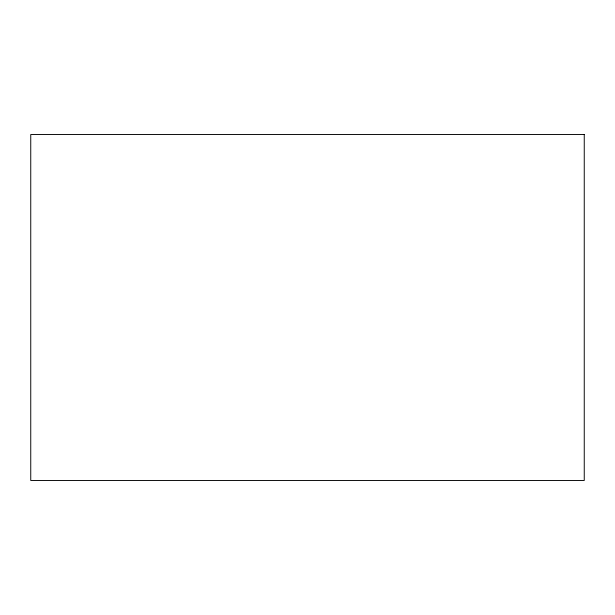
<?xml version="1.0" encoding="UTF-8"?>
<svg xmlns="http://www.w3.org/2000/svg" width="615" height="615" viewBox="0 0 615 615"><rect width="100%" height="100%" fill="white"/><g stroke="black" fill="none" stroke-linecap="round" stroke-linejoin="round"><path stroke-width="0.92" d="M584.25 134.531L30.75 134.531L30.75 480.469L584.25 480.469L584.25 134.531"/></g></svg>
